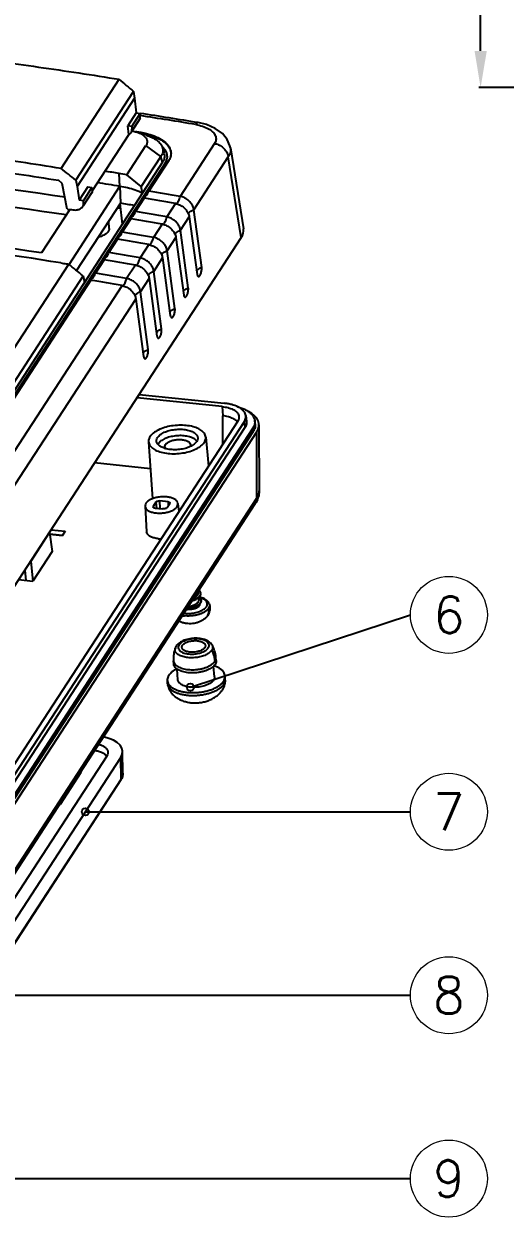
# Model space of a CAD drawing. Header units: inches. Extents: x 491 to 935, y -1750 to -1437.
# Drawn here: x 625.3 to 690.9, y -1749.4 to -1586.8 of the extents above; entities that cross this region are included whole.
import ezdxf
from ezdxf.enums import TextEntityAlignment as Align

# ---------------------------------------------------------------- set-up
doc = ezdxf.new("R2010")
doc.units = ezdxf.units.IN
doc.header["$MEASUREMENT"] = 0
doc.layers.add('5', color=7, linetype='Continuous')
doc.layers.add('from', color=7, linetype='Continuous', lineweight=13)
doc.styles.add('FFS', font='simfang.ttf', dxfattribs={"width": 0.9})
doc.styles.add('TXT', font='txt.shx', dxfattribs={"bigfont": 'gbcbig.shx'})
doc.dimstyles.get("Standard").update_dxf_attribs({"dimtxt": 0.18, "dimasz": 0.18, "dimexe": 0.18, "dimexo": 0.0625, "dimgap": 0.09, "dimtad": 0, "dimzin": 0, "dimdsep": 46, "dimtxsty": 'Standard', "dimcen": 0.09, "dimadec": 0, "dimazin": 0, "dimtfac": 1, "dimtofl": 0, "dimtmove": 0, "dimatfit": 3, "dimfxl": 1, "dimtolj": 1, "dimtzin": 0, "dimarcsym": 0})

# ---------------------------------------------------------------- blocks, each defined once
blk = doc.blocks.new('*D10')
at = {"color": 6, "lineweight": -2}
for p, q in [((713.15, -1487.45), (687.35, -1487.45)), ((687.6, -1492.45), (687.6, -1532.38)), ((687.6, -1590.45), (687.6, -1550.51)), ((713.15, -1595.45), (687.35, -1595.45))]:
    blk.add_line(p, q, dxfattribs=at)
at = {"color": 6}
for points in [[(686.77, -1492.45), (688.44, -1492.45), (687.6, -1487.45)], [(686.77, -1590.45), (688.44, -1590.45), (687.6, -1595.45)]]:
    blk.add_solid(points, dxfattribs=at)
at = {"layer": 'Defpoints', "color": 0}
for p in [(713.4, -1487.45), (687.6, -1595.45), (713.4, -1595.45)]:
    blk.add_point(p, dxfattribs=at)
at = {"color": 4, "insert": (687.6, -1541.45), "char_height": 5, "attachment_point": 5, "rotation": 90, "style": 'FFS'}
blk.add_mtext('\\A1;108.00', dxfattribs=at)

msp = doc.modelspace()

# ---------------------------------------------------------------- linework, layer by layer
at = {"color": 7, "linetype": 'Continuous'}
for p, q in [((649.146, -1664.23), (649.132, -1664.066)), ((649.222, -1665.185), (649.202, -1664.935)), ((649.412, -1664.422), (649.405, -1664.336)), ((649.487, -1665.375), (649.48, -1665.287)), ((645.764, -1674.029), (645.73, -1673.595)), ((651.546, -1673.567), (651.511, -1673.133)), ((646.336, -1676.167), (646.22, -1674.709)), ((651.321, -1675.769), (651.205, -1674.317)), ((644.936, -1676.735), (644.893, -1676.302)), ((652.793, -1676.108), (652.767, -1675.673))]:
    msp.add_line(p, q, dxfattribs=at)
for centre, radius, start, end in [((648.885, -1664.376), 0.521, 354.98261, 355.65336), ((648.893, -1664.377), 0.513, 355.63413, 4.51503), ((648.939, -1665.33), 0.542, 356.53316, 4.54071), ((648.929, -1665.33), 0.552, 355.4137, 356.54967), ((647.851, -1664.532), 2.072, 260.2505, 264.0438), ((647.573, -1664.278), 2.246, 268.99318, 271.4523), ((648.446, -1665.129), 1.128, 316.16533, 317.67989), ((647.672, -1663.162), 4.317, 260.39366, 264.04487), ((649.803, -1673.267), 4.087, 159.12443, 184.60327), ((646.681, -1672.077), 0.745, 159.03342, 162.56191), ((647.438, -1673.456), 4.086, 4.52317, 30.00245), ((647.067, -1676.546), 2.139, 184.555, 185.07591), ((645.887, -1676.641), 0.956, 185.66707, 192.66794), ((651.83, -1676.165), 0.965, 355.64737, 3.42613)]:
    msp.add_arc(centre, radius, start, end, dxfattribs=at)
for points, start_tangent, end_tangent in [([(649.211, -1663.946), (649.267, -1664.009), (649.321, -1664.086), (649.362, -1664.165), (649.39, -1664.247), (649.404, -1664.331), (649.405, -1664.336)], (0.6980216, -0.7160767), (0.0791526, -0.9968625)), ([(649.48, -1665.374), (649.469, -1665.448), (649.444, -1665.533), (649.406, -1665.618), (649.356, -1665.701), (649.292, -1665.782), (649.217, -1665.86), (649.13, -1665.935), (649.034, -1666.006), (648.928, -1666.073), (648.814, -1666.136), (648.693, -1666.194), (648.565, -1666.246), (648.432, -1666.292), (648.295, -1666.331), (648.156, -1666.364), (648.015, -1666.39), (647.874, -1666.411), (647.734, -1666.425), (647.597, -1666.432), (647.592, -1666.432)], (-0.0799429, -0.9967994), (-0.9996611, -0.0260329)), ([(647.76, -1666.177), (647.839, -1666.169), (648.08, -1666.128), (648.319, -1666.063), (648.545, -1665.977), (648.75, -1665.87), (648.925, -1665.747), (649.065, -1665.61), (649.163, -1665.463)], (0.9960063, 0.0892832), (0.4509223, 0.8925632)), ([(649.411, -1664.423), (649.412, -1664.444), (649.409, -1664.53), (649.391, -1664.617), (649.359, -1664.704), (649.314, -1664.789), (649.256, -1664.873), (649.186, -1664.953), (649.104, -1665.031), (649.011, -1665.105), (648.908, -1665.176), (648.795, -1665.242), (648.675, -1665.303), (648.547, -1665.358), (648.414, -1665.407), (648.276, -1665.449), (648.223, -1665.464)], (0.0810571, -0.9967095), (-0.9672934, -0.2536603)), ([(649.404, -1664.422), (649.392, -1664.501), (649.365, -1664.585), (649.325, -1664.669), (649.273, -1664.752), (649.209, -1664.833), (649.134, -1664.912), (649.047, -1664.987), (648.95, -1665.058), (648.843, -1665.124), (648.728, -1665.186), (648.605, -1665.243), (648.477, -1665.294), (648.344, -1665.34), (648.294, -1665.355)], (-0.08745, -0.9961689), (-0.9587847, -0.2841336)), ([(648.533, -1664.992), (648.673, -1664.915), (648.849, -1664.792), (648.989, -1664.655), (649.086, -1664.508)], (0.8981861, 0.4396155), (0.4509059, 0.8925715)), ([(649.086, -1664.508), (649.139, -1664.358), (649.146, -1664.23)], (0.4509059, 0.8925715), (-0.0786326, 0.9969037)), ([(649.163, -1665.463), (649.215, -1665.312), (649.222, -1665.185)], (0.4509223, 0.8925632), (-0.0786553, 0.9969019)), ([(649.257, -1664.871), (649.272, -1664.885), (649.339, -1664.958), (649.394, -1665.034), (649.436, -1665.113), (649.464, -1665.195), (649.479, -1665.278), (649.48, -1665.287)], (0.7329832, -0.6802467), (0.0795344, -0.9968321)), ([(649.487, -1665.375), (649.488, -1665.402), (649.484, -1665.488), (649.466, -1665.575), (649.434, -1665.661), (649.389, -1665.746), (649.331, -1665.829), (649.281, -1665.889)], (0.0840864, -0.9964585), (-0.6731966, -0.7394636)), ([(650.608, -1665.829), (650.502, -1665.613), (650.327, -1665.404), (650.085, -1665.218), (649.786, -1665.063), (649.445, -1664.944), (649.296, -1664.905)], (-0.3201428, 0.9473693), (-0.9738687, 0.2271116)), ([(650.214, -1666.214), (650.304, -1666.027), (650.333, -1665.838), (650.299, -1665.653), (650.203, -1665.478), (650.047, -1665.315), (649.835, -1665.17), (649.574, -1665.049), (649.356, -1664.976)], (0.5456672, 0.838002), (-0.9612397, 0.2757141)), ([(647.164, -1667.091), (647.487, -1667.123), (647.861, -1667.129), (648.24, -1667.105), (648.613, -1667.05), (648.971, -1666.966), (649.304, -1666.856), (649.6, -1666.722), (649.856, -1666.568), (650.063, -1666.397), (650.214, -1666.214)], (0.9902498, -0.1393027), (0.5456672, 0.838002)), ([(650.508, -1666.449), (650.433, -1666.551), (650.342, -1666.65), (650.242, -1666.741), (650.13, -1666.829), (650.004, -1666.913), (649.867, -1666.994), (649.726, -1667.066), (649.577, -1667.133), (649.407, -1667.2), (649.228, -1667.26), (649.049, -1667.312), (648.863, -1667.358), (648.667, -1667.397), (648.467, -1667.43), (648.26, -1667.455), (648.053, -1667.471), (647.845, -1667.48), (647.639, -1667.48), (647.43, -1667.472), (647.225, -1667.455)], (-0.5456672, -0.838002), (-0.9945389, 0.1043665)), ([(648.204, -1666.443), (648.064, -1666.471), (647.921, -1666.493), (647.778, -1666.509), (647.638, -1666.517), (647.536, -1666.519)], (-0.9747529, -0.2232862), (-0.9999991, -0.00134)), ([(648.168, -1666.451), (648.109, -1666.465), (647.866, -1666.506), (647.63, -1666.523)], (-0.9715385, -0.2368817), (-0.9996894, -0.0249221)), ([(648.203, -1666.585), (648.012, -1666.602), (647.821, -1666.605), (647.636, -1666.593)], (-0.9917987, -0.1278101), (-0.9945389, 0.1043665)), ([(649.278, -1665.891), (649.273, -1665.967), (649.229, -1666.085), (649.141, -1666.199), (649.013, -1666.306), (648.849, -1666.401), (648.654, -1666.482), (648.436, -1666.544), (648.203, -1666.585)], (0.0618239, -0.9980871), (-0.9917987, -0.1278101)), ([(649.26, -1665.91), (649.178, -1665.989), (649.084, -1666.063), (648.981, -1666.133), (648.868, -1666.198), (648.747, -1666.259), (648.619, -1666.314), (648.486, -1666.363), (648.348, -1666.406), (648.207, -1666.442), (648.204, -1666.443)], (-0.6925066, -0.7214116), (-0.9747529, -0.2232862)), ([(650.608, -1665.829), (650.683, -1666.14), (650.701, -1666.46), (650.66, -1666.781), (650.56, -1667.096), (650.4, -1667.398)], (0.3201428, -0.9473693), (-0.5456672, -0.838002)), ([(650.4, -1667.398), (650.411, -1667.381), (650.508, -1667.175), (650.559, -1666.944), (650.559, -1666.699), (650.508, -1666.449)], (0.5458011, 0.8379148), (-0.2951026, 0.9554656)), ([(650.608, -1665.829), (650.64, -1665.99), (650.615, -1666.219), (650.508, -1666.449)], (0.3189272, -0.9477792), (-0.5456672, -0.838002)), ([(647.265, -1668.467), (647.076, -1668.424), (646.69, -1668.294), (646.455, -1668.179)], (-0.9816424, 0.1907306), (-0.8732579, 0.4872582)), ([(650.4, -1667.398), (650.192, -1667.665), (649.918, -1667.915), (649.567, -1668.142), (649.159, -1668.323), (648.739, -1668.443), (648.322, -1668.51), (647.906, -1668.53), (647.489, -1668.503), (647.265, -1668.467)], (-0.5456672, -0.838002), (-0.9816424, 0.1907306)), ([(647.689, -1673.15), (647.336, -1673.098), (647.008, -1673.019), (646.707, -1672.912), (646.443, -1672.779), (646.236, -1672.628), (646.069, -1672.446), (645.974, -1672.263), (645.938, -1672.053), (645.97, -1671.854)], (-0.9945389, 0.1043665), (0.299585, 0.9540696)), ([(646.103, -1671.58), (646.057, -1671.657), (646.018, -1671.734), (645.985, -1671.811)], (-0.5456672, -0.838002), (-0.357448, -0.933933)), ([(650.976, -1671.412), (650.815, -1671.195), (650.581, -1670.99), (650.284, -1670.816), (649.94, -1670.681), (649.567, -1670.588), (649.175, -1670.533), (648.773, -1670.515), (648.366, -1670.533), (647.963, -1670.585), (647.572, -1670.671), (647.2, -1670.79), (646.854, -1670.944), (646.547, -1671.131), (646.292, -1671.347), (646.103, -1671.58)], (-0.5010609, 0.865412), (-0.5456672, -0.838002)), ([(646.488, -1671.419), (646.405, -1671.59), (646.379, -1671.763), (646.41, -1671.932), (646.498, -1672.092), (646.64, -1672.241), (646.834, -1672.373), (647.072, -1672.484), (647.349, -1672.572), (647.656, -1672.633), (647.984, -1672.667), (648.326, -1672.673), (648.672, -1672.651), (649.014, -1672.601), (649.341, -1672.524), (649.645, -1672.423), (649.916, -1672.301), (650.15, -1672.16), (650.338, -1672.004), (650.476, -1671.837)], (-0.5456672, -0.838002), (0.5456672, 0.838002)), ([(650.476, -1671.837), (650.559, -1671.666), (650.585, -1671.493), (650.554, -1671.324), (650.466, -1671.164), (650.324, -1671.015), (650.13, -1670.883), (649.892, -1670.772), (649.615, -1670.684), (649.308, -1670.623), (648.98, -1670.589), (648.638, -1670.583), (648.292, -1670.605), (647.95, -1670.655), (647.623, -1670.732), (647.319, -1670.833), (647.048, -1670.955), (646.814, -1671.096), (646.626, -1671.252), (646.488, -1671.419)], (0.5456672, 0.838002), (-0.5456672, -0.838002)), ([(646.887, -1671.755), (646.886, -1671.745), (646.903, -1671.607), (646.968, -1671.469)], (-0.0800448, 0.9967913), (0.5456672, 0.838002)), ([(647.975, -1672.406), (647.72, -1672.367), (647.488, -1672.305), (647.286, -1672.222), (647.121, -1672.122), (646.997, -1672.007), (646.918, -1671.88), (646.887, -1671.755)], (-0.9945389, 0.1043665), (-0.0800448, 0.9967913)), ([(646.968, -1671.469), (647.079, -1671.336), (647.233, -1671.213), (647.425, -1671.101), (647.647, -1671.006), (647.897, -1670.93), (648.165, -1670.874), (648.442, -1670.842), (648.72, -1670.834), (648.99, -1670.85), (649.245, -1670.889), (649.476, -1670.951), (649.677, -1671.033), (649.843, -1671.133), (649.967, -1671.249), (650.046, -1671.375), (650.077, -1671.5)], (0.5456672, 0.838002), (0.0811035, -0.9967057)), ([(649.996, -1671.787), (649.884, -1671.92), (649.731, -1672.044), (649.539, -1672.155), (649.316, -1672.25), (649.067, -1672.326), (648.8, -1672.381), (648.524, -1672.414), (648.246, -1672.422), (647.975, -1672.406)], (-0.5456672, -0.838002), (-0.9945389, 0.1043665)), ([(650.077, -1671.5), (650.078, -1671.51), (650.061, -1671.649), (649.996, -1671.787)], (0.0811035, -0.9967057), (-0.5456672, -0.838002)), ([(650.976, -1671.412), (651.033, -1671.536), (651.069, -1671.746), (651.035, -1671.952), (650.936, -1672.154)], (0.5012101, -0.8653256), (-0.5456672, -0.838002)), ([(645.73, -1673.595), (645.743, -1673.687), (645.811, -1673.875), (645.933, -1674.056), (646.115, -1674.23), (646.338, -1674.38), (646.62, -1674.517), (646.942, -1674.629), (647.302, -1674.716), (647.702, -1674.775)], (0.0801093, -0.9967861), (0.9945389, -0.1043665)), ([(650.936, -1672.154), (650.79, -1672.336), (650.602, -1672.501), (650.38, -1672.65), (650.125, -1672.783), (649.835, -1672.902), (649.506, -1673.005), (649.171, -1673.082), (648.804, -1673.139), (648.435, -1673.17), (648.062, -1673.174), (647.689, -1673.15)], (-0.5456672, -0.838002), (-0.9945389, 0.1043665)), ([(647.702, -1674.775), (648.121, -1674.802), (648.553, -1674.797), (648.994, -1674.758), (649.438, -1674.685), (649.849, -1674.584), (650.262, -1674.441), (650.609, -1674.282), (650.933, -1674.083), (651.183, -1673.873), (651.364, -1673.652)], (0.9945389, -0.1043665), (0.5456672, 0.838002)), ([(650.936, -1672.154), (651.146, -1672.647), (651.289, -1673.148), (651.364, -1673.652)], (0.445507, -0.8952785), (0.0795609, -0.99683)), ([(651.364, -1673.652), (651.47, -1673.44), (651.512, -1673.236), (651.511, -1673.133)], (0.5456672, 0.838002), (-0.079464, 0.9968377)), ([(651.546, -1673.567), (651.548, -1673.636), (651.509, -1673.862), (651.399, -1674.086)], (0.0805049, -0.9967542), (-0.5456672, -0.838002)), ([(646.189, -1674.683), (645.95, -1674.813), (645.596, -1675.05), (645.308, -1675.306), (645.092, -1675.576)], (-0.8922883, -0.451466), (-0.5456672, -0.838002)), ([(647.737, -1675.209), (647.318, -1675.146), (646.933, -1675.05), (646.591, -1674.924), (646.299, -1674.77), (646.066, -1674.592), (645.896, -1674.394), (645.794, -1674.182), (645.764, -1674.029)], (-0.9945389, 0.1043665), (-0.0805049, 0.9967542)), ([(651.399, -1674.086), (651.221, -1674.303), (650.98, -1674.508), (650.682, -1674.695), (650.334, -1674.86), (649.946, -1674.999), (649.525, -1675.108), (649.083, -1675.186), (648.63, -1675.229), (648.178, -1675.236), (647.737, -1675.209)], (-0.5456672, -0.838002), (-0.9945389, 0.1043665)), ([(652.767, -1675.673), (652.747, -1675.526), (652.648, -1675.259), (652.472, -1675.006), (652.221, -1674.773), (651.901, -1674.564), (651.519, -1674.384), (651.236, -1674.282)], (-0.0596966, 0.9982166), (-0.9522379, 0.3053573)), ([(645.092, -1675.576), (644.952, -1675.854), (644.891, -1676.134), (644.893, -1676.302)], (-0.5456672, -0.838002), (0.0991423, -0.9950733)), ([(644.893, -1676.302), (644.91, -1676.41), (645.009, -1676.677), (645.185, -1676.93), (645.436, -1677.163), (645.755, -1677.372), (646.138, -1677.553), (646.575, -1677.701), (647.058, -1677.814), (647.577, -1677.89)], (0.0991423, -0.9950733), (0.9945389, -0.1043665)), ([(644.936, -1676.735), (644.988, -1677.051), (645.111, -1677.418), (645.301, -1677.772), (645.563, -1678.112), (645.899, -1678.429), (646.308, -1678.714), (646.793, -1678.959), (647.357, -1679.153), (647.955, -1679.275), (648.544, -1679.323), (649.119, -1679.305), (649.691, -1679.226), (650.273, -1679.076), (650.836, -1678.857), (651.344, -1678.579), (651.78, -1678.257), (652.136, -1677.905), (652.391, -1677.569)], (0.0884735, -0.9960785), (0.5458155, 0.8379054)), ([(647.615, -1678.319), (647.097, -1678.244), (646.615, -1678.131), (646.179, -1677.984), (645.797, -1677.804), (645.478, -1677.595), (645.228, -1677.362), (645.052, -1677.11), (644.955, -1676.85)], (-0.9945389, 0.1043665), (-0.2193113, 0.9756549)), ([(648.037, -1677.184), (647.675, -1677.13), (647.343, -1677.048), (647.048, -1676.939), (646.797, -1676.806), (646.596, -1676.653), (646.45, -1676.483), (646.362, -1676.3), (646.336, -1676.167)], (-0.9945389, 0.1043665), (-0.080544, 0.9967511)), ([(647.577, -1677.89), (648.123, -1677.926), (648.682, -1677.922), (649.244, -1677.879), (649.797, -1677.796), (650.33, -1677.677), (650.833, -1677.523), (651.295, -1677.337), (651.707, -1677.123), (652.061, -1676.886), (652.349, -1676.63), (652.565, -1676.36)], (0.9945389, -0.1043665), (0.5456672, 0.838002)), ([(652.591, -1676.794), (652.376, -1677.062), (652.089, -1677.318), (651.736, -1677.555), (651.325, -1677.768), (650.863, -1677.953), (650.361, -1678.107), (649.829, -1678.227), (649.276, -1678.309), (648.716, -1678.352), (648.158, -1678.356), (647.615, -1678.319)], (-0.5456672, -0.838002), (-0.9945389, 0.1043665)), ([(651.193, -1676.216), (651.04, -1676.404), (650.832, -1676.581), (650.575, -1676.742), (650.276, -1676.884), (649.941, -1677.004), (649.579, -1677.098), (649.198, -1677.164), (648.808, -1677.201), (648.417, -1677.208), (648.037, -1677.184)], (-0.5456672, -0.838002), (-0.9945389, 0.1043665)), ([(651.32, -1675.769), (651.322, -1675.828), (651.288, -1676.023), (651.193, -1676.216)], (0.080544, -0.9967511), (-0.5456672, -0.838002)), ([(652.391, -1677.569), (652.584, -1677.218), (652.725, -1676.825), (652.792, -1676.431), (652.793, -1676.108)], (0.5455614, 0.8380708), (-0.0706483, 0.9975013)), ([(652.565, -1676.36), (652.705, -1676.083), (652.766, -1675.803), (652.767, -1675.673)], (0.5456672, 0.838002), (-0.0596966, 0.9982166)), ([(652.792, -1676.239), (652.731, -1676.517), (652.591, -1676.794)], (-0.0760373, -0.997105), (-0.5456672, -0.838002))]:
    msp.add_spline(points, degree=3, dxfattribs=dict(at, start_tangent=start_tangent, end_tangent=end_tangent))
at = {"layer": '5', "color": 7, "linetype": 'Continuous'}
for p, q in [((630.413, -1606.483), (638.331, -1594.323)), ((632.405, -1608.055), (640.273, -1595.971)), ((640.429, -1596.884), (632.594, -1608.916)), ((640.273, -1595.971), (640.429, -1596.884)), ((640.429, -1596.884), (640.656, -1598.873)), ((640.656, -1598.873), (639.485, -1600.671)), ((640.656, -1598.873), (641.207, -1598.964)), ((641.163, -1599.703), (639.997, -1601.494)), ((641.195, -1599.635), (640.029, -1601.427)), ((640.036, -1600.762), (641.207, -1598.964)), ((641.195, -1599.635), (641.163, -1599.703)), ((641.195, -1599.635), (641.207, -1598.964)), ((649.094, -1600.225), (649.094, -1600.225)), ((639.628, -1601.849), (634.623, -1609.536)), ((639.628, -1601.849), (639.485, -1600.671)), ((640.036, -1600.762), (639.485, -1600.671)), ((639.997, -1601.494), (640.029, -1601.427)), ((640.036, -1600.762), (640.029, -1601.427)), ((640.731, -1601.492), (640.547, -1601.464)), ((641.342, -1601.588), (640.731, -1601.492)), ((641.084, -1601.634), (641.338, -1601.674)), ((641.338, -1601.672), (641.342, -1601.59)), ((639.381, -1607.327), (641.973, -1603.347)), ((644.024, -1604.828), (641.973, -1603.347)), ((644.231, -1603.652), (644.46, -1604.453)), ((651.327, -1603.071), (646.631, -1610.283)), ((653.486, -1603.658), (655.253, -1614.717)), ((644.024, -1604.828), (641.34, -1608.95)), ((645.089, -1605.386), (642.374, -1609.556)), ((644.253, -1605.629), (644.024, -1604.828)), ((648.506, -1612.107), (653.202, -1604.894)), ((654.961, -1615.905), (653.202, -1604.894)), ((644.253, -1605.629), (611.212, -1656.371)), ((644.61, -1605.736), (611.625, -1656.392)), ((630.533, -1608.516), (630.052, -1608.085)), ((631.227, -1612.025), (630.533, -1608.516)), ((632.405, -1608.055), (632.594, -1608.916)), ((638.434, -1608.91), (638.306, -1607.154)), ((641.34, -1608.95), (639.381, -1607.327)), ((631.5, -1619.56), (638.436, -1608.908)), ((632.594, -1608.916), (632.894, -1610.792)), ((634.065, -1608.995), (632.894, -1610.792)), ((634.595, -1609.79), (633.429, -1611.58)), ((633.445, -1610.884), (634.616, -1609.086)), ((633.459, -1611.516), (634.626, -1609.725)), ((634.065, -1608.995), (634.616, -1609.086)), ((634.626, -1609.725), (634.595, -1609.79)), ((634.616, -1609.086), (634.626, -1609.725)), ((638.436, -1608.908), (638.504, -1611.211)), ((641.507, -1609.845), (641.34, -1608.95)), ((642.204, -1609.914), (642.328, -1609.677)), ((638.504, -1611.211), (632.522, -1620.399)), ((633.445, -1610.884), (632.894, -1610.792)), ((633.429, -1611.58), (633.459, -1611.516)), ((633.459, -1611.516), (633.445, -1610.884)), ((638.551, -1611.925), (638.072, -1611.875)), ((638.522, -1611.636), (638.247, -1611.607)), ((638.764, -1614.058), (638.483, -1611.244)), ((641.741, -1610.529), (640.553, -1612.353)), ((641.741, -1610.529), (641.781, -1610.535)), ((645.997, -1611.256), (644.81, -1613.08)), ((631.612, -1612.067), (627.758, -1617.985)), ((639.92, -1613.326), (638.732, -1615.15)), ((639.92, -1613.326), (639.959, -1613.332)), ((640.382, -1612.711), (640.507, -1612.474)), ((646.685, -1614.903), (647.872, -1613.079)), ((647.872, -1613.079), (648.941, -1620.928)), ((649.574, -1619.955), (648.506, -1612.107)), ((636.955, -1614.676), (636.896, -1613.681)), ((644.176, -1614.053), (642.988, -1615.877)), ((647.753, -1622.752), (646.685, -1614.903)), ((654.961, -1615.905), (617.583, -1673.308)), ((638.099, -1616.122), (636.911, -1617.946)), ((638.099, -1616.122), (638.138, -1616.129)), ((638.561, -1615.508), (638.686, -1615.271)), ((644.864, -1617.7), (646.051, -1615.876)), ((646.051, -1615.876), (647.119, -1623.725)), ((636.74, -1618.305), (636.865, -1618.067)), ((642.355, -1616.85), (641.167, -1618.674)), ((645.932, -1625.549), (644.864, -1617.7)), ((609.212, -1653.659), (631.441, -1619.522)), ((636.277, -1618.919), (635.09, -1620.743)), ((636.277, -1618.919), (636.317, -1618.926)), ((640.534, -1619.647), (639.346, -1621.471)), ((643.042, -1620.497), (644.23, -1618.673)), ((644.23, -1618.673), (645.298, -1626.521)), ((633.414, -1621.122), (611.095, -1655.398)), ((633.414, -1621.122), (633.592, -1622.001)), ((634.919, -1621.102), (635.044, -1620.864)), ((641.221, -1623.294), (642.409, -1621.47)), ((642.409, -1621.47), (643.477, -1629.318)), ((644.111, -1628.345), (643.042, -1620.497)), ((634.456, -1621.716), (612.105, -1656.042)), ((638.713, -1622.443), (614.38, -1659.812)), ((634.456, -1621.716), (634.496, -1621.723)), ((642.289, -1631.142), (641.221, -1623.294)), ((616.255, -1661.636), (640.588, -1624.267)), ((640.588, -1624.267), (641.656, -1632.115)), ((652.367, -1638.935), (640.758, -1637.717)), ((641.053, -1637.264), (652.662, -1638.482)), ((652.367, -1638.935), (652.441, -1640.186)), ((654.487, -1640.909), (617.113, -1698.304)), ((655.368, -1641.001), (617.995, -1698.397)), ((652.454, -1644.03), (652.441, -1640.186)), ((655.368, -1641.001), (655.475, -1641.787)), ((655.581, -1640.169), (655.69, -1640.946)), ((656.716, -1640.492), (656.812, -1640.837)), ((656.872, -1641.265), (656.812, -1640.836)), ((655.475, -1641.787), (618.102, -1699.183)), ((656.543, -1641.893), (619.161, -1699.306)), ((656.599, -1642.336), (619.226, -1699.727)), ((619.696, -1699.785), (657.074, -1642.381)), ((656.542, -1641.895), (656.601, -1642.332)), ((657.106, -1651.358), (657.074, -1642.381)), ((657.384, -1641.42), (657.416, -1650.421)), ((642.327, -1643.717), (642.87, -1651.499)), ((650.132, -1643.094), (650.487, -1647.051)), ((642.585, -1647.411), (634.967, -1646.611)), ((656.885, -1652.16), (619.842, -1709.048)), ((657.106, -1651.358), (620.063, -1708.246)), ((641.855, -1652.51), (642.062, -1655.987)), ((642.942, -1652.606), (642.962, -1652.534)), ((643.342, -1651.95), (642.962, -1652.534)), ((642.973, -1652.663), (642.962, -1652.534)), ((643.342, -1651.95), (643.409, -1652.789)), ((644.983, -1651.915), (643.847, -1651.795)), ((643.931, -1652.844), (643.847, -1651.795)), ((644.888, -1652.681), (645.234, -1652.149)), ((644.983, -1651.915), (645.027, -1652.468)), ((645.255, -1652.077), (645.234, -1652.149)), ((646.34, -1652.152), (646.45, -1653.25)), ((643.214, -1652.768), (644.249, -1652.877)), ((629.041, -1655.711), (630.976, -1655.914)), ((626.265, -1660.046), (628.83, -1656.106)), ((628.83, -1656.106), (629.172, -1658.684)), ((628.852, -1656.272), (630.622, -1656.458)), ((630.564, -1656.548), (628.865, -1656.369)), ((630.976, -1655.914), (630.564, -1656.548)), ((629.172, -1658.684), (626.54, -1662.727)), ((626.265, -1660.046), (626.54, -1662.727)), ((625.45, -1661.227), (625.594, -1662.628)), ((624.605, -1662.524), (626.54, -1662.727)), ((614.908, -1723.062), (638.541, -1686.768)), ((636.648, -1686.57), (616.179, -1718.005)), ((638.587, -1689.7), (638.541, -1686.768)), ((638.846, -1688.89), (638.799, -1685.952)), ((638.587, -1689.7), (616.496, -1723.627)), ((638.554, -1689.823), (616.526, -1723.653)), ((630.313, -1693.122), (633.14, -1688.781)), ((633.14, -1688.781), (633.046, -1688.771)), ((631.856, -1690.753), (631.762, -1690.743)), ((630.219, -1693.112), (630.313, -1693.122)), ((630.3, -1692.989), (630.313, -1693.122)), ((630.82, -1692.344), (630.806, -1692.21))]:
    msp.add_line(p, q, dxfattribs=at)
for points in [[(653.486, -1603.663), (653.434, -1603.403), (653.067, -1602.518), (652.395, -1601.694), (651.432, -1601.004), (650.234, -1600.496), (649.094, -1600.225)], [(642.039, -1601.938), (641.076, -1601.632), (640.727, -1601.52)]]:
    msp.add_lwpolyline(points, dxfattribs=at)
for centre, radius, start, end in [((547.283, -2212.079), 619.96, 80.579268, 81.286268), ((547.676, -2211.492), 619.623, 80.579648, 81.31816), ((639.801, -1601.605), 1.539, 355.91781, 357.48804), ((639.818, -1611.317), 9.764, 76.68643, 81.0441), ((639.86, -1611.046), 9.572, 76.56256, 81.09725), ((643.793, -1604.419), 1.602, 346.31839, 348.9239), ((543.363, -2199.844), 600.246, 80.899054, 81.08728), ((543.77, -2199.106), 597.739, 80.887676, 81.189356), ((635.489, -1607.014), 7.34, 338.72313, 339.73434), ((543.13, -2203.014), 601.699, 80.095011, 80.506209), ((541.345, -2205.008), 601.692, 80.52324, 80.707448), ((542.453, -2204.237), 601.953, 80.095096, 80.502285), ((645.617, -1613.431), 2.208, 78.02384, 80.09185), ((645.603, -1613.495), 2.273, 73.46416, 78.01224), ((540.632, -2207.033), 601.953, 80.095096, 80.502285), ((633.668, -1609.81), 7.34, 338.72313, 339.73434), ((541.308, -2205.811), 601.699, 80.095011, 80.506209), ((631.847, -1612.607), 7.34, 338.72313, 339.73434), ((539.487, -2208.608), 601.699, 80.095011, 80.506209), ((643.796, -1616.228), 2.208, 78.02384, 80.09185), ((643.782, -1616.292), 2.273, 73.46416, 78.01224), ((538.811, -2209.83), 601.953, 80.095096, 80.502285), ((630.025, -1615.404), 7.34, 338.72313, 339.73434), ((537.666, -2211.404), 601.699, 80.095011, 80.506209), ((641.975, -1619.025), 2.208, 78.02384, 80.09185), ((641.961, -1619.089), 2.273, 73.46416, 78.01224), ((536.99, -2212.627), 601.953, 80.095096, 80.502285), ((640.154, -1621.821), 2.208, 78.02384, 80.09185), ((640.14, -1621.885), 2.273, 73.46416, 78.01224), ((628.204, -1618.201), 7.34, 338.72313, 339.73434), ((535.845, -2214.201), 601.699, 80.095011, 80.506209), ((535.169, -2215.424), 601.953, 80.095096, 80.502285), ((638.333, -1624.618), 2.208, 78.02384, 80.09185), ((638.319, -1624.682), 2.273, 73.46416, 78.01224), ((651.926, -1645.565), 7.121, 80.1492, 84.06965), ((652.095, -1644.599), 6.14, 75.12432, 80.16253), ((652.032, -1643.301), 4.371, 74.2082, 75.06904), ((655.069, -1641.224), 1.804, 32.92226, 35.54322), ((645.546, -1641.393), 3.387, 251.7097, 254.14601), ((655.987, -1650.422), 1.428, 359.57286, 0.06387), ((655.758, -1651.427), 1.345, 326.96994, 341.9666), ((654.297, -1650.404), 3.121, 340.95949, 343.44045), ((644.088, -1652.653), 4.313, 264.05112, 269.32942), ((635.795, -1687.2), 1.027, 36.77153, 37.65831), ((636.814, -1688.687), 2.078, 326.88387, 330.32793), ((638.39, -1689.715), 0.197, 326.76389, 339.10339)]:
    msp.add_arc(centre, radius, start, end, dxfattribs=at)
for centre, major_axis, ratio, start_param, end_param in [((3946.937, 3568.893), (10170.194, -9222.987), 0.4416805, -1.4966096, -1.4964236), ((638.365, -1600.337), (-1.642, 1.143), 0.8320617, -3.4590919, -3.1521024), ((633.996, -2098.533), (-443.97, 325.052), 0.8393279, -1.0138478, -0.9112923), ((-2747.91, -6712.641), (10543.905, -8680.527), 0.4463473, 1.6172881, 1.6174741), ((633.996, -2098.533), (-441.79, 323.457), 0.8393279, -1.0142075, -0.9112899), ((641.633, -2086.804), (-458.023, 308.126), 0.8231768, -1.0607571, -1.0587043), ((647.446, -2077.877), (-473.454, 280.268), 0.7880039, -1.0966354, -0.9909475), ((649.272, -1615.316), (5.994, 0.486), 0.4906761, -0.3625947, 0.0382559), ((458.064, -1882.032), (536.073, -455.899), 0.4444263, 1.6211963, 1.6248106), ((651.386, -1641.793), (5.994, 0.486), 0.4906761, -0.3625947, 0.6670364), ((628.359, -1656.071), (-0.427, 0.26), 0.7968907, -2.5695715, -2.4612081), ((625.793, -1660.012), (-0.409, 0.287), 0.8311639, -2.517038, -2.408677), ((633.803, -1686.276), (4.992, 0.403), 0.490949, -0.3625023, 1.0351207)]:
    msp.add_ellipse(centre, major_axis=major_axis, ratio=ratio, start_param=start_param, end_param=end_param, dxfattribs=at)
for points, start_tangent, end_tangent in [([(605.396, -1589.925), (616.364, -1591.181), (627.344, -1592.647), (638.331, -1594.323)], (0.9945389, -0.1043666), (0.9871225, -0.1599661)), ([(649.093, -1600.228), (648.953, -1600.263), (648.76, -1600.48)], (-0.996495, 0.083652), (-0.5410135, -0.8410139)), ([(648.76, -1600.48), (649.708, -1600.712), (650.507, -1601.063), (651.106, -1601.512), (651.449, -1602.023), (651.522, -1602.555), (651.327, -1603.071)], (0.9864935, -0.1638002), (-0.545372, -0.8381941)), ([(630.413, -1606.483), (619.426, -1604.807), (608.446, -1603.341), (597.478, -1602.085)], (-0.9871233, 0.1599609), (-0.9945389, 0.1043664)), ([(640.078, -1601.365), (640.727, -1601.52)], (0.9859213, -0.1672099), (0.9530957, -0.3026691)), ([(640.727, -1601.52), (640.767, -1601.533), (641.392, -1601.807), (641.84, -1602.152)], (0.9530957, -0.3026691), (0.6867339, -0.7269089)), ([(641.84, -1602.152), (642.091, -1602.545), (642.132, -1602.939), (641.973, -1603.347)], (0.6867339, -0.7269089), (-0.5538036, -0.8326474)), ([(642.039, -1601.938), (642.803, -1602.239), (643.501, -1602.667), (643.989, -1603.165), (644.231, -1603.653)], (0.9533577, -0.3018428), (0.2744589, -0.9615988)), ([(642.067, -1601.815), (642.561, -1601.948), (643.611, -1602.354), (644.444, -1602.864), (645.027, -1603.457), (645.337, -1604.108), (645.365, -1604.729)], (0.9729179, -0.2311507), (-0.1501058, -0.9886699)), ([(642.085, -1601.737), (642.559, -1601.865), (643.612, -1602.27), (644.458, -1602.787), (645.047, -1603.39), (645.352, -1604.047), (645.365, -1604.727)], (0.9724322, -0.233186), (-0.1919738, -0.9814001)), ([(597.649, -1603.77), (608.44, -1605.004), (619.243, -1606.443), (630.052, -1608.086)], (0.9945389, -0.1043664), (0.9872359, -0.1592651)), ([(644.231, -1603.653), (644.245, -1603.707), (644.258, -1604.27), (644.024, -1604.828)], (0.2744589, -0.9615988), (-0.5456633, -0.8380045)), ([(644.468, -1603.773), (644.18, -1603.48)], (-0.6409535, 0.7675797), (-0.7504766, 0.660897)), ([(644.684, -1604.082), (644.468, -1603.773)], (-0.4926797, 0.8702107), (-0.6409535, 0.7675797)), ([(651.327, -1603.071), (651.866, -1603.236), (652.346, -1603.519), (652.753, -1603.908), (653.05, -1604.379), (653.202, -1604.894)], (0.9850949, -0.1720119), (0.1348659, -0.9908639)), ([(653.486, -1603.663), (653.481, -1604.193), (653.202, -1604.894)], (0.1523361, -0.9883287), (-0.5312555, -0.8472117)), ([(644.456, -1604.456), (644.472, -1604.519), (644.482, -1605.079), (644.253, -1605.629)], (0.2706091, -0.9626893), (-0.5456648, -0.8380036)), ([(644.61, -1605.736), (644.785, -1605.401), (644.877, -1605.066), (644.89, -1604.733), (644.825, -1604.404), (644.684, -1604.082)], (0.5456531, 0.8380111), (-0.4926797, 0.8702107)), ([(645.35, -1604.798), (645.089, -1605.386)], (-0.2363889, -0.9716585), (-0.5456672, -0.838002)), ([(644.61, -1605.736), (644.771, -1605.737), (644.889, -1605.7)], (0.9864375, -0.1641373), (0.8957033, 0.4446523)), ([(641.507, -1609.845), (640.501, -1609.439), (639.473, -1609.126), (638.434, -1608.91)], (-0.9100189, 0.4145668), (-0.987437, 0.1580132)), ([(641.863, -1610.353), (642.003, -1610.175), (642.179, -1609.951), (642.204, -1609.914)], (0.5456672, 0.838002), (0.548976, 0.8358381)), ([(646.313, -1611.113), (646.428, -1610.896), (646.536, -1610.614), (646.631, -1610.283)], (0.5456672, 0.838002), (0.2384933, 0.9711442)), ([(648.506, -1612.107), (648.361, -1611.606), (648.072, -1611.138), (647.664, -1610.741), (647.17, -1610.448), (646.631, -1610.283)], (-0.1348659, 0.9908639), (-0.9850949, 0.1720119)), ([(632.395, -1612.15), (632.808, -1612.049), (633.159, -1611.855), (633.429, -1611.58)], (0.9929502, 0.1185325), (0.5834683, 0.8121359)), ([(641.799, -1610.54), (641.801, -1610.485)], (0.297791, 0.9546311), (0.0294882, 0.9995651)), ([(641.801, -1610.485), (641.863, -1610.353)], (0.0294882, 0.9995651), (0.5456672, 0.838002)), ([(646.11, -1611.297), (646.198, -1611.25)], (0.9831121, 0.1830043), (0.7675185, 0.6410268)), ([(646.198, -1611.25), (646.313, -1611.113)], (0.7675185, 0.6410268), (0.5456672, 0.838002)), ([(646.25, -1611.316), (646.536, -1611.421), (647.03, -1611.714), (647.439, -1612.111), (647.727, -1612.579), (647.872, -1613.079)], (0.9587112, -0.2843815), (0.1348659, -0.9908639)), ([(630.366, -1619.348), (608.942, -1616.313), (588.104, -1614.126), (566.787, -1612.676)], (-0.9874108, 0.1581766), (-0.9987924, 0.0491306)), ([(631.227, -1612.026), (631.616, -1612.067), (632.006, -1612.108), (632.396, -1612.149)], (0.9943486, -0.1061647), (0.9943418, -0.1062282)), ([(639.977, -1613.337), (639.98, -1613.282)], (0.297791, 0.9546311), (0.0294882, 0.9995651)), ([(639.98, -1613.282), (640.042, -1613.15)], (0.0294882, 0.9995651), (0.5456672, 0.838002)), ([(640.042, -1613.15), (640.182, -1612.972), (640.357, -1612.748), (640.383, -1612.711)], (0.5456672, 0.838002), (0.548976, 0.8358381)), ([(644.491, -1613.91), (644.607, -1613.693), (644.715, -1613.41), (644.81, -1613.08)], (0.5456672, 0.838002), (0.2384933, 0.9711442)), ([(646.685, -1614.903), (646.539, -1614.403), (646.251, -1613.935), (645.843, -1613.538), (645.349, -1613.245), (644.81, -1613.08)], (-0.1348659, 0.9908639), (-0.9850949, 0.1720119)), ([(647.753, -1612.696), (647.813, -1612.572)], (0.2887899, 0.9573925), (0.5456672, 0.838002)), ([(647.813, -1612.572), (647.972, -1612.397), (648.208, -1612.239), (648.506, -1612.107)], (0.5456672, 0.838002), (0.9412368, 0.3377475)), ([(636.955, -1614.675), (636.921, -1614.905), (636.722, -1615.216), (636.359, -1615.497), (635.864, -1615.726), (635.504, -1615.834)], (0.0511674, -0.9986901), (-0.9709033, -0.239472)), ([(644.289, -1614.094), (644.376, -1614.047)], (0.9831121, 0.1830043), (0.7675185, 0.6410268)), ([(644.376, -1614.047), (644.491, -1613.91)], (0.7675185, 0.6410268), (0.5456672, 0.838002)), ([(644.429, -1614.113), (644.715, -1614.218), (645.209, -1614.511), (645.617, -1614.908), (645.906, -1615.376), (646.051, -1615.876)], (0.9587112, -0.2843815), (0.1348659, -0.9908639)), ([(645.992, -1615.368), (646.15, -1615.194), (646.387, -1615.035), (646.685, -1614.903)], (0.5456672, 0.838002), (0.9412368, 0.3377475)), ([(638.156, -1616.133), (638.158, -1616.079)], (0.297791, 0.9546311), (0.0294882, 0.9995651)), ([(638.158, -1616.079), (638.22, -1615.947)], (0.0294882, 0.9995651), (0.5456672, 0.838002)), ([(638.22, -1615.947), (638.36, -1615.768), (638.536, -1615.545), (638.561, -1615.508)], (0.5456672, 0.838002), (0.548976, 0.8358381)), ([(642.555, -1616.844), (642.67, -1616.707)], (0.7675185, 0.6410268), (0.5456672, 0.838002)), ([(642.67, -1616.707), (642.786, -1616.49), (642.894, -1616.207), (642.988, -1615.877)], (0.5456672, 0.838002), (0.2384933, 0.9711442)), ([(644.864, -1617.7), (644.718, -1617.2), (644.43, -1616.732), (644.022, -1616.335), (643.528, -1616.042), (642.988, -1615.877)], (-0.1348659, 0.9908639), (-0.9850949, 0.1720119)), ([(645.932, -1615.493), (645.992, -1615.368)], (0.2887899, 0.9573925), (0.5456672, 0.838002)), ([(636.399, -1618.743), (636.539, -1618.565), (636.715, -1618.342), (636.74, -1618.305)], (0.5456672, 0.838002), (0.548976, 0.8358381)), ([(642.468, -1616.891), (642.555, -1616.844)], (0.9831121, 0.1830043), (0.7675185, 0.6410268)), ([(642.608, -1616.909), (642.894, -1617.015), (643.388, -1617.308), (643.796, -1617.705), (644.085, -1618.173), (644.23, -1618.673)], (0.9587112, -0.2843815), (0.1348659, -0.9908639)), ([(644.111, -1618.29), (644.17, -1618.165)], (0.2887899, 0.9573925), (0.5456672, 0.838002)), ([(644.17, -1618.165), (644.329, -1617.991), (644.565, -1617.832), (644.864, -1617.7)], (0.5456672, 0.838002), (0.9412368, 0.3377475)), ([(630.366, -1619.348), (630.724, -1619.406), (631.082, -1619.464), (631.441, -1619.521)], (0.9874304, -0.1580542), (0.9869612, -0.1609584)), ([(636.335, -1618.93), (636.337, -1618.875)], (0.297791, 0.9546311), (0.0294882, 0.9995651)), ([(636.337, -1618.875), (636.399, -1618.743)], (0.0294882, 0.9995651), (0.5456672, 0.838002)), ([(640.647, -1619.688), (640.734, -1619.641)], (0.9831121, 0.1830043), (0.7675185, 0.6410268)), ([(640.734, -1619.641), (640.849, -1619.503)], (0.7675185, 0.6410268), (0.5456672, 0.838002)), ([(640.787, -1619.706), (641.073, -1619.812), (641.567, -1620.105), (641.975, -1620.502), (642.264, -1620.969), (642.409, -1621.47)], (0.9587112, -0.2843815), (0.1348659, -0.9908639)), ([(640.849, -1619.503), (640.965, -1619.287), (641.073, -1619.004), (641.167, -1618.674)], (0.5456672, 0.838002), (0.2384933, 0.9711442)), ([(643.042, -1620.497), (642.897, -1619.997), (642.609, -1619.529), (642.2, -1619.132), (641.706, -1618.839), (641.167, -1618.674)], (-0.1348659, 0.9908639), (-0.9850949, 0.1720119)), ([(648.868, -1620.46), (648.965, -1620.334), (649.209, -1620.137), (649.574, -1619.955)], (0.5021101, 0.8648037), (0.9290417, 0.3699749)), ([(649.043, -1621.169), (649.114, -1621.214), (649.2, -1621.207), (649.293, -1621.136), (649.383, -1621.002), (649.461, -1620.814), (649.522, -1620.596), (649.561, -1620.374), (649.579, -1620.159), (649.574, -1619.955)], (0.6914097, -0.7224629), (-0.0885869, 0.9960684)), ([(634.514, -1621.727), (634.516, -1621.672)], (0.297791, 0.9546311), (0.0294882, 0.9995651)), ([(634.516, -1621.672), (634.578, -1621.54)], (0.0294882, 0.9995651), (0.5456672, 0.838002)), ([(634.578, -1621.54), (634.718, -1621.362), (634.894, -1621.139), (634.919, -1621.102)], (0.5456672, 0.838002), (0.548976, 0.8358381)), ([(639.028, -1622.3), (639.143, -1622.083), (639.252, -1621.801), (639.346, -1621.471)], (0.5456672, 0.838002), (0.2384933, 0.9711442)), ([(641.221, -1623.294), (641.076, -1622.793), (640.787, -1622.326), (640.379, -1621.929), (639.885, -1621.636), (639.346, -1621.471)], (-0.1348659, 0.9908639), (-0.9850949, 0.1720119)), ([(642.29, -1621.087), (642.349, -1620.962)], (0.2887899, 0.9573925), (0.5456672, 0.838002)), ([(642.349, -1620.962), (642.508, -1620.787), (642.744, -1620.629), (643.042, -1620.497)], (0.5456672, 0.838002), (0.9412368, 0.3377475)), ([(648.941, -1620.928), (648.983, -1621.072), (649.041, -1621.167), (649.043, -1621.169)], (0.1863811, -0.9824775), (0.6914097, -0.7224629)), ([(638.826, -1622.484), (638.913, -1622.437)], (0.9831121, 0.1830043), (0.7675185, 0.6410268)), ([(638.913, -1622.437), (639.028, -1622.3)], (0.7675185, 0.6410268), (0.5456672, 0.838002)), ([(638.966, -1622.503), (639.252, -1622.608), (639.746, -1622.901), (640.154, -1623.298), (640.443, -1623.766), (640.588, -1624.267)], (0.9587112, -0.2843815), (0.1348659, -0.9908639)), ([(640.528, -1623.759), (640.687, -1623.584), (640.923, -1623.426), (641.221, -1623.294)], (0.5456672, 0.838002), (0.9412368, 0.3377475)), ([(647.046, -1623.257), (647.144, -1623.13), (647.388, -1622.934), (647.753, -1622.752)], (0.5021101, 0.8648037), (0.9290417, 0.3699749)), ([(647.222, -1623.966), (647.293, -1624.011), (647.379, -1624.003), (647.472, -1623.933), (647.561, -1623.799), (647.64, -1623.611), (647.701, -1623.393), (647.74, -1623.17), (647.758, -1622.955), (647.753, -1622.752)], (0.6914097, -0.7224629), (-0.0885869, 0.9960684)), ([(640.469, -1623.883), (640.528, -1623.759)], (0.2887899, 0.9573925), (0.5456672, 0.838002)), ([(647.119, -1623.725), (647.162, -1623.869), (647.22, -1623.964), (647.222, -1623.966)], (0.1863811, -0.9824775), (0.6914097, -0.7224629)), ([(645.225, -1626.054), (645.322, -1625.927), (645.567, -1625.731), (645.932, -1625.549)], (0.5021101, 0.8648037), (0.9290417, 0.3699749)), ([(645.298, -1626.521), (645.34, -1626.666), (645.399, -1626.761), (645.4, -1626.762)], (0.1863811, -0.9824775), (0.6914097, -0.7224629)), ([(645.4, -1626.762), (645.472, -1626.808), (645.558, -1626.8), (645.651, -1626.73), (645.74, -1626.596), (645.819, -1626.408), (645.88, -1626.19), (645.919, -1625.967), (645.937, -1625.752), (645.932, -1625.549)], (0.6914097, -0.7224629), (-0.0885869, 0.9960684)), ([(643.404, -1628.851), (643.501, -1628.724), (643.746, -1628.528), (644.111, -1628.345)], (0.5021101, 0.8648037), (0.9290417, 0.3699749)), ([(643.477, -1629.318), (643.519, -1629.463), (643.577, -1629.557), (643.579, -1629.559)], (0.1863811, -0.9824775), (0.6914097, -0.7224629)), ([(643.579, -1629.559), (643.65, -1629.604), (643.737, -1629.597), (643.83, -1629.527), (643.919, -1629.392), (643.998, -1629.205), (644.059, -1628.986), (644.098, -1628.764), (644.116, -1628.549), (644.111, -1628.345)], (0.6914097, -0.7224629), (-0.0885869, 0.9960684)), ([(641.583, -1631.647), (641.68, -1631.521), (641.925, -1631.324), (642.289, -1631.142)], (0.5021101, 0.8648037), (0.9290417, 0.3699749)), ([(641.758, -1632.356), (641.829, -1632.401), (641.916, -1632.394), (642.008, -1632.324), (642.098, -1632.189), (642.177, -1632.002), (642.237, -1631.783), (642.277, -1631.561), (642.294, -1631.346), (642.289, -1631.142)], (0.6914097, -0.7224629), (-0.0885869, 0.9960684)), ([(641.656, -1632.115), (641.698, -1632.26), (641.756, -1632.354), (641.758, -1632.356)], (0.1863811, -0.9824775), (0.6914097, -0.7224629)), ([(652.367, -1638.935), (653.158, -1639.078)], (0.9945683, -0.1040859), (0.9662215, -0.2577131)), ([(653.221, -1639.096), (653.819, -1639.323), (654.308, -1639.652), (654.594, -1640.043), (654.66, -1640.355)], (0.9622405, -0.2722008), (0.0262162, -0.9996563)), ([(655.579, -1640.169), (655.504, -1639.897), (655.141, -1639.397), (654.516, -1638.977), (653.672, -1638.665)], (-0.1401356, 0.9901323), (-0.9662059, 0.2577715)), ([(654.383, -1638.923), (654.492, -1638.953), (655.055, -1639.142), (655.538, -1639.361), (655.946, -1639.609), (656.279, -1639.881), (656.537, -1640.176)], (0.9659157, -0.2588567), (0.5811718, -0.8137809)), ([(654.34, -1640.887), (653.861, -1640.565), (653.213, -1640.326), (652.441, -1640.186)], (-0.7316028, 0.6817312), (-0.994629, 0.103504)), ([(654.44, -1640.99), (654.34, -1640.887)], (-0.6587156, 0.7523921), (-0.7316028, 0.6817312)), ([(654.66, -1640.355), (654.655, -1640.472), (654.487, -1640.909)], (0.0262162, -0.9996563), (-0.5463018, -0.8375884)), ([(655.368, -1641.001), (655.583, -1640.443), (655.579, -1640.169)], (0.5461644, 0.837678), (-0.1401356, 0.9901323)), ([(655.689, -1640.946), (655.679, -1641.303), (655.475, -1641.787)], (0.1357664, -0.9907409), (-0.546159, -0.8376815)), ([(656.812, -1640.837), (656.823, -1640.952), (656.765, -1641.425), (656.543, -1641.893)], (0.1411148, -0.9899932), (-0.5455537, -0.8380759)), ([(656.583, -1640.244), (656.716, -1640.492)], (0.5433458, -0.839509), (0.3885444, -0.92143)), ([(647.47, -1641.511), (646.467, -1641.476), (645.448, -1641.573), (644.486, -1641.795), (643.648, -1642.125), (642.98, -1642.543), (642.532, -1643.019), (642.334, -1643.522), (642.329, -1643.717)], (-0.9945389, 0.1043665), (0.0733793, -0.9973041)), ([(643.424, -1643.654), (643.463, -1643.339), (643.714, -1642.949), (644.167, -1642.597), (644.787, -1642.311), (645.527, -1642.114), (646.329, -1642.022), (647.123, -1642.045)], (-0.0902069, 0.995923), (0.9945389, -0.1043665)), ([(647.123, -1642.045), (647.84, -1642.18), (648.423, -1642.415), (648.827, -1642.728), (649.024, -1643.096), (649.039, -1643.204)], (0.9945389, -0.1043665), (0.0511674, -0.9986901)), ([(650.13, -1643.095), (650.062, -1642.812), (649.737, -1642.355), (649.167, -1641.967), (648.392, -1641.678), (647.47, -1641.511)], (-0.0922036, 0.9957402), (-0.9945389, 0.1043665)), ([(656.872, -1641.268), (656.85, -1641.763), (656.599, -1642.336)], (0.13418, -0.990957), (-0.5485351, -0.8361275)), ([(642.329, -1643.717), (642.398, -1644.019), (642.723, -1644.476), (643.293, -1644.864), (644.069, -1645.153), (644.99, -1645.319)], (0.0733793, -0.9973041), (0.9945389, -0.1043665)), ([(644.483, -1644.609), (644.037, -1644.416), (643.633, -1644.103), (643.436, -1643.735), (643.424, -1643.654)], (-0.9493333, 0.3142711), (-0.0902069, 0.995923)), ([(643.754, -1643.869), (643.607, -1644.078)], (-0.6577026, -0.7532777), (-0.4739449, -0.8805545)), ([(647.186, -1642.922), (646.401, -1642.899), (645.611, -1642.988), (644.882, -1643.18), (644.265, -1643.461), (643.809, -1643.81), (643.754, -1643.869)], (-0.9945389, 0.1043665), (-0.6577026, -0.7532777)), ([(644.556, -1644.427), (644.554, -1644.384), (644.642, -1644.113), (644.892, -1643.859), (645.276, -1643.647), (645.762, -1643.496), (646.308, -1643.421), (646.854, -1643.432)], (-0.1005384, 0.9949332), (0.9945389, -0.1043665)), ([(644.645, -1644.658), (644.635, -1644.644), (644.556, -1644.427)], (-0.5687712, 0.8224958), (-0.1005384, 0.9949332)), ([(645.994, -1645.355), (647.013, -1645.258), (647.974, -1645.036), (648.813, -1644.706), (649.481, -1644.288), (649.928, -1643.811), (650.127, -1643.309), (650.13, -1643.095)], (0.9995359, 0.0304629), (-0.0922036, 0.9957402)), ([(646.854, -1643.432), (647.342, -1643.529), (647.724, -1643.699), (647.964, -1643.923), (648.044, -1644.149)], (0.9945389, -0.1043665), (0.0800875, -0.9967878)), ([(648.798, -1643.514), (648.486, -1643.293), (647.902, -1643.056), (647.186, -1642.922)], (-0.7315229, 0.6818169), (-0.9945389, 0.1043665)), ([(649.039, -1643.204), (648.997, -1643.492), (648.747, -1643.881), (648.293, -1644.234), (647.673, -1644.519)], (0.0511674, -0.9986901), (-0.9421451, -0.3352052)), ([(648.044, -1644.149), (648.045, -1644.183), (647.996, -1644.384)], (0.0800875, -0.9967878), (-0.4273499, -0.9040863)), ([(648.909, -1643.634), (648.888, -1643.608), (648.798, -1643.514)], (-0.6264988, 0.7794224), (-0.7315229, 0.6818169)), ([(645.338, -1644.786), (644.621, -1644.651)], (-0.9945389, 0.1043665), (-0.9618358, 0.2736274)), ([(644.99, -1645.319), (645.994, -1645.355)], (0.9945389, -0.1043665), (0.9995359, 0.0304629)), ([(647.673, -1644.519), (646.934, -1644.717), (646.131, -1644.809), (645.338, -1644.786)], (-0.9421451, -0.3352052), (-0.9945389, 0.1043665)), ([(657.106, -1651.358), (657.363, -1650.812)], (0.558332, 0.8296176), (0.2627987, 0.9648507)), ([(657.416, -1650.421), (657.289, -1651.294)], (0.0034067, -0.9999942), (-0.2849238, -0.9585502)), ([(657.363, -1650.812), (657.368, -1650.793), (657.415, -1650.433)], (0.2627987, 0.9648507), (0.0074525, 0.9999722)), ([(641.97, -1652.118), (641.858, -1652.41), (641.855, -1652.509)], (-0.5456672, -0.838002), (0.0647132, -0.9979039)), ([(641.855, -1652.509), (641.899, -1652.696), (642.089, -1652.957), (642.416, -1653.177), (642.858, -1653.34), (643.386, -1653.436)], (0.0647132, -0.9979039), (0.9945389, -0.1043665)), ([(644.811, -1651.247), (644.234, -1651.226), (643.65, -1651.282), (643.097, -1651.41), (642.612, -1651.6), (642.228, -1651.842), (641.97, -1652.118)], (-0.9945389, 0.1043665), (-0.5456672, -0.838002)), ([(643.214, -1652.768), (643.078, -1652.738), (642.984, -1652.683), (642.943, -1652.612), (642.942, -1652.606)], (-0.9945389, 0.1043665), (-0.0678607, 0.9976948)), ([(643.342, -1651.95), (643.421, -1651.878), (643.543, -1651.824), (643.692, -1651.795), (643.847, -1651.795)], (0.5456672, 0.838002), (0.9945389, -0.1043665)), ([(643.386, -1653.436), (643.962, -1653.456), (644.547, -1653.401), (645.1, -1653.273), (645.584, -1653.083), (645.969, -1652.841), (646.227, -1652.565)], (0.9945389, -0.1043665), (0.5456672, 0.838002)), ([(646.34, -1652.152), (646.298, -1651.987), (646.107, -1651.725), (645.781, -1651.506), (645.339, -1651.342), (644.811, -1651.247)], (-0.1026488, 0.9947177), (-0.9945389, 0.1043665)), ([(644.983, -1651.915), (645.119, -1651.945), (645.213, -1652), (645.254, -1652.071), (645.255, -1652.077)], (0.9945389, -0.1043665), (0.0678607, -0.9976948)), ([(646.227, -1652.565), (646.339, -1652.273), (646.34, -1652.152)], (0.5456672, 0.838002), (-0.1026488, 0.9947177)), ([(657.248, -1651.422), (656.885, -1652.161)], (-0.3261514, -0.9453175), (-0.5461193, -0.8377074)), ([(657.106, -1651.358), (657.036, -1651.843)], (0.0228337, -0.9997393), (-0.3095713, -0.9508762)), ([(644.888, -1652.681), (644.789, -1652.772), (644.634, -1652.84), (644.446, -1652.877), (644.249, -1652.877)], (-0.5456672, -0.838002), (-0.9945389, 0.1043665)), ([(643.641, -1656.942), (643.096, -1656.844), (642.641, -1656.675), (642.304, -1656.449), (642.108, -1656.179), (642.063, -1655.987)], (-0.9945389, 0.1043665), (-0.0647178, 0.9979036)), ([(635.526, -1684.958), (635.902, -1685.089), (636.325, -1685.319), (636.622, -1685.595), (636.78, -1685.906), (636.803, -1686.106)], (0.962048, -0.2728801), (-0.0186477, -0.9998261)), ([(636.608, -1686.572), (636.32, -1686.304), (635.911, -1686.082), (635.4, -1685.917), (634.955, -1685.834)], (-0.6109349, 0.7916809), (-0.9910851, 0.1332301)), ([(636.803, -1686.106), (636.789, -1686.236), (636.648, -1686.57)], (-0.0186477, -0.9998261), (-0.5464398, -0.8374984)), ([(638.587, -1689.7), (638.574, -1689.785)], (0.0323794, -0.9994757), (-0.3567529, -0.9341988)), ([(638.587, -1689.7), (638.806, -1689.218), (638.845, -1688.89)], (0.5473243, 0.8369206), (-0.0112081, 0.9999372)), ([(638.846, -1688.89), (638.796, -1689.291), (638.62, -1689.716)], (0.0122899, -0.9999245), (-0.4947696, -0.8690242))]:
    msp.add_spline(points, degree=3, dxfattribs=dict(at, start_tangent=start_tangent, end_tangent=end_tangent))
at = {"layer": 'from', "color": 4}
for centre in [(683.272, -1667.323), (683.272, -1694.171), (683.272, -1719.171), (683.272, -1744.171)]:
    msp.add_circle(centre, 5.25, dxfattribs=at)

# ---------------------------------------------------------------- texts
at = {"layer": 'from', "color": 6, "style": 'TXT'}
for s, p in [('6', (683.272, -1667.323)), ('7', (683.272, -1694.171)), ('8', (683.272, -1719.171)), ('9', (683.272, -1744.171))]:
    msp.add_text(s, height=5, dxfattribs=at).set_placement(p, align=Align.MIDDLE)

# ---------------------------------------------------------------- dimensions: what is measured, and where the dimension line sits
dim = msp.add_linear_dim(base=(687.602, -1595.446), p1=(713.399, -1487.446), p2=(713.399, -1595.446), angle=90, dimstyle='Standard', override={"dimscale": 2.5, "dimtxt": 2, "dimasz": 2, "dimexe": 0.1, "dimexo": 0.1, "dimzin": 0, "dimtxsty": 'FFS', "dimcen": 5.0292, "dimclrd": 6, "dimclre": 6, "dimclrt": 4, "dimtp": 0, "dimtm": 0, "dimtzin": 0})
dim.commit()
dim.dimension.update_dxf_attribs({"geometry": '*D10', "text_midpoint": (687.602, -1541.446)})

# ---------------------------------------------------------------- leaders
at = {"layer": 'from', "color": 4}
for points in [[(648.037, -1677.184), (678.022, -1667.323)], [(633.72, -1694.171), (678.022, -1694.171)], [(590.968, -1719.171), (678.022, -1719.171)], [(593.058, -1744.171), (678.022, -1744.171)]]:
    msp.add_leader(points, dimstyle='Standard', override={"dimasz": 2, "dimldrblk": 'Small'}, dxfattribs=at)

doc.saveas('drawing.dxf')
